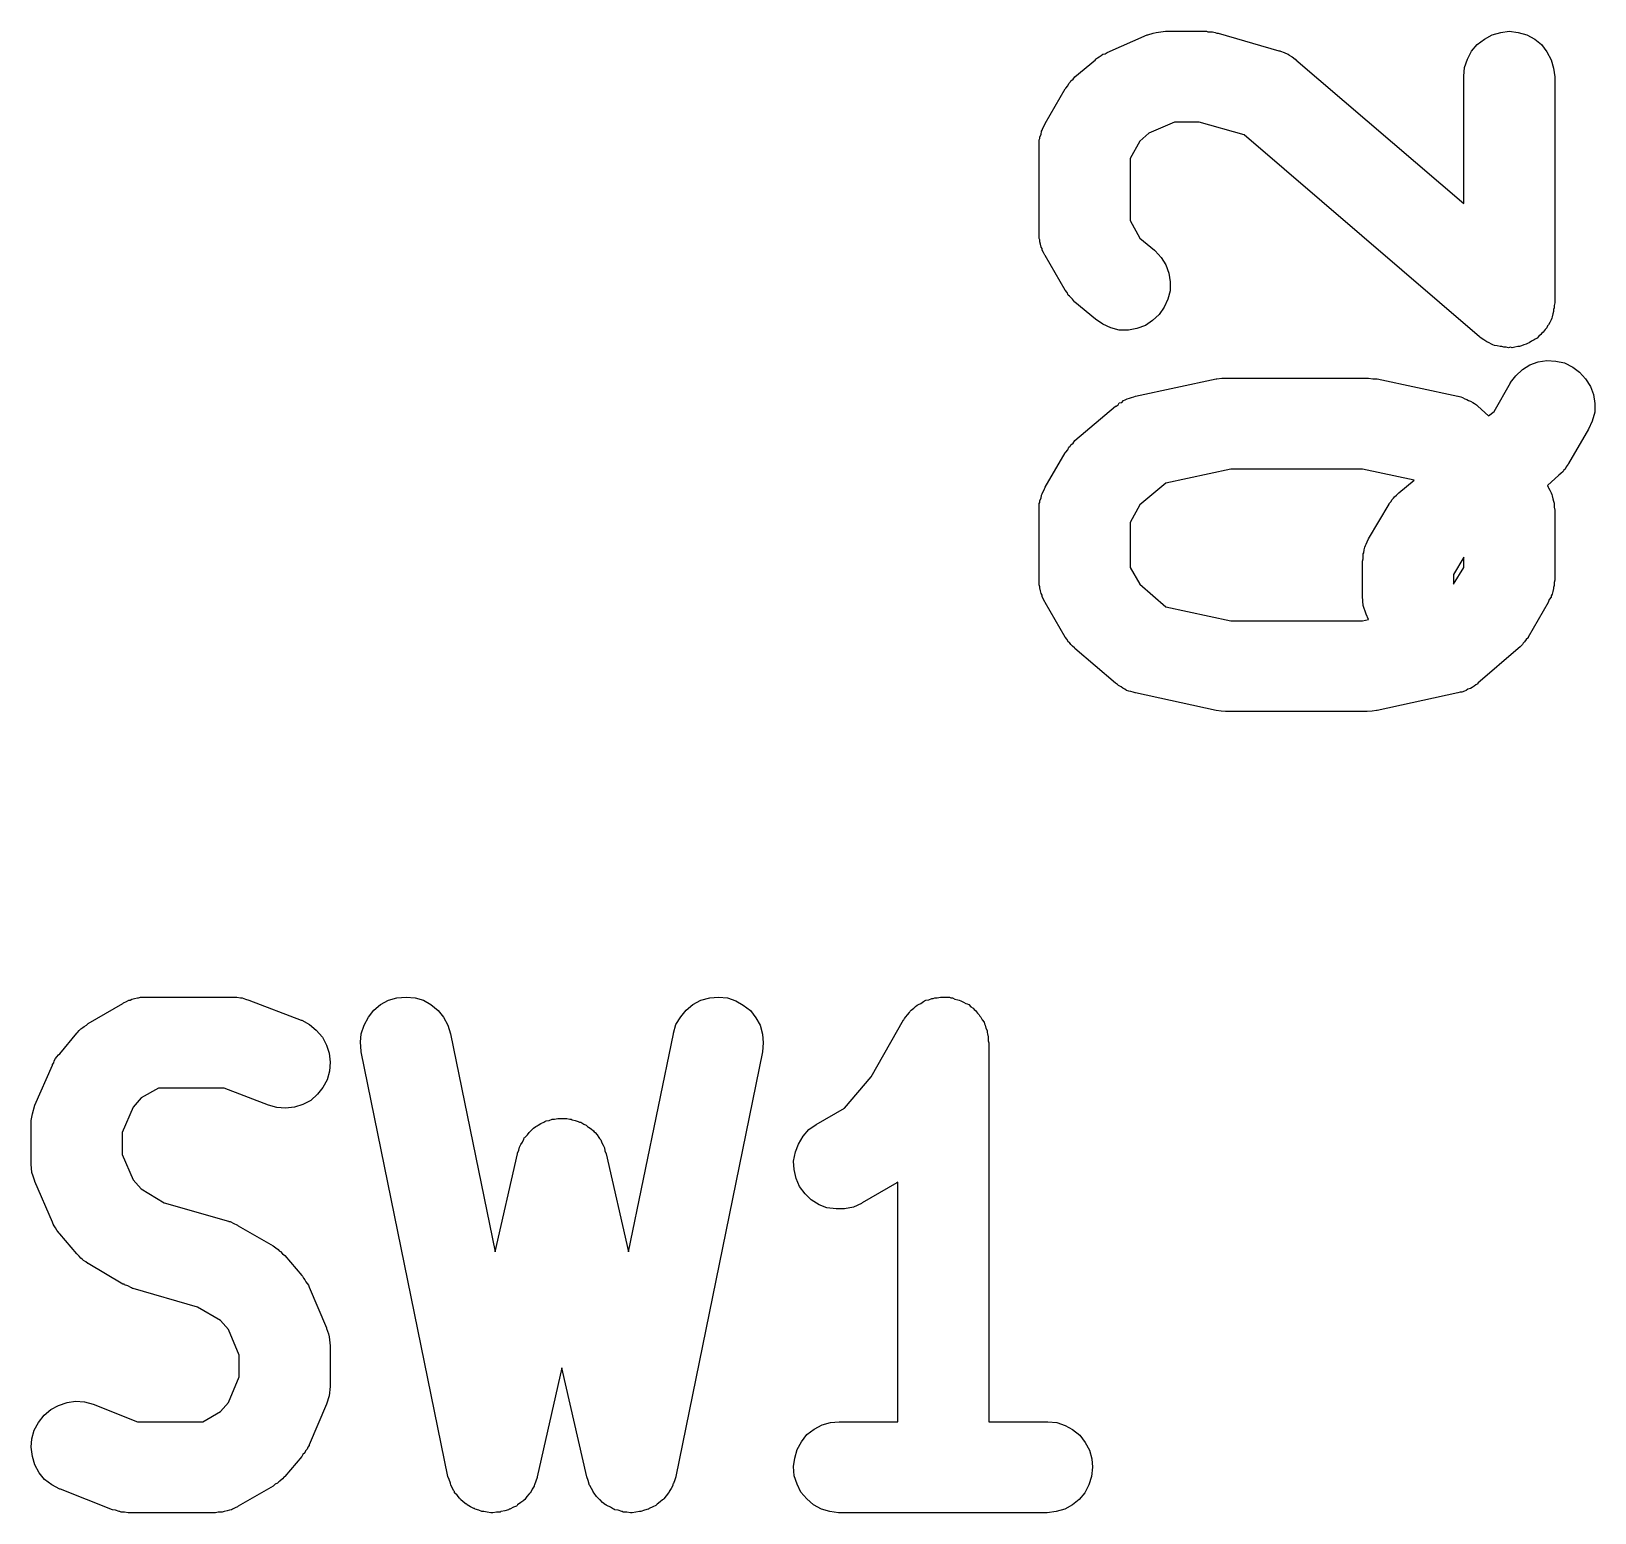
# Model space of a CAD drawing. Extents: x 137.1 to 164.6, y -146.9 to -60.6.
# Drawn here: x 150.3 to 152.878, y -116.182 to -113.739 of the extents above; entities that cross this region are included whole.
import ezdxf

# ---------------------------------------------------------------- set-up
doc = ezdxf.new("R2010")
doc.units = 0
doc.layers.add('BLACK', color=7, linetype='CONTINUOUS')

msp = doc.modelspace()

# ---------------------------------------------------------------- linework, layer by layer
at = {"layer": 'BLACK', "linetype": 'CONTINUOUS'}
for p, q in [((152.15, -113.742), (152.155, -113.741)), ((152.155, -113.741), (152.17, -113.739)), ((152.17, -113.739), (152.237, -113.739)), ((152.237, -113.739), (152.238, -113.739)), ((152.238, -113.739), (152.24, -113.74)), ((152.24, -113.74), (152.243, -113.74)), ((152.243, -113.74), (152.248, -113.74)), ((152.248, -113.74), (152.252, -113.741)), ((152.252, -113.741), (152.255, -113.742)), ((152.709, -113.745), (152.723, -113.741)), ((152.723, -113.741), (152.737, -113.739)), ((152.737, -113.739), (152.752, -113.741)), ((152.752, -113.741), (152.766, -113.745)), ((152.074, -113.774), (152.14, -113.745)), ((152.14, -113.745), (152.141, -113.745)), ((152.141, -113.745), (152.15, -113.742)), ((152.255, -113.742), (152.257, -113.742)), ((152.257, -113.742), (152.357, -113.771)), ((152.675, -113.772), (152.684, -113.761)), ((152.684, -113.761), (152.696, -113.752)), ((152.696, -113.752), (152.709, -113.745)), ((152.766, -113.745), (152.779, -113.752)), ((152.779, -113.752), (152.79, -113.761)), ((152.79, -113.761), (152.799, -113.773)), ((152.021, -113.814), (152.055, -113.786)), ((152.055, -113.785), (152.058, -113.783)), ((152.055, -113.786), (152.055, -113.785)), ((152.058, -113.783), (152.061, -113.781)), ((152.061, -113.781), (152.064, -113.779)), ((152.064, -113.779), (152.067, -113.777)), ((152.067, -113.777), (152.071, -113.776)), ((152.071, -113.776), (152.074, -113.774)), ((152.357, -113.771), (152.358, -113.771)), ((152.358, -113.771), (152.359, -113.771)), ((152.359, -113.771), (152.36, -113.772)), ((152.36, -113.772), (152.366, -113.774)), ((152.366, -113.774), (152.372, -113.777)), ((152.372, -113.777), (152.373, -113.777)), ((152.373, -113.777), (152.373, -113.778)), ((152.373, -113.778), (152.379, -113.781)), ((152.379, -113.781), (152.384, -113.785)), ((152.384, -113.785), (152.385, -113.785)), ((152.385, -113.785), (152.385, -113.786)), ((152.385, -113.786), (152.662, -114.023)), ((152.663, -113.799), (152.668, -113.785)), ((152.668, -113.785), (152.675, -113.772)), ((152.799, -113.773), (152.806, -113.786)), ((152.806, -113.786), (152.81, -113.8)), ((152.014, -113.821), (152.018, -113.818)), ((152.018, -113.818), (152.021, -113.814)), ((152.662, -113.813), (152.663, -113.799)), ((152.662, -113.814), (152.662, -113.813)), ((152.662, -114.023), (152.662, -113.814)), ((152.81, -113.8), (152.812, -113.814)), ((152.812, -113.814), (152.812, -114.186)), ((151.972, -113.891), (152.005, -113.834)), ((152.005, -113.834), (152.006, -113.833)), ((152.006, -113.833), (152.009, -113.829)), ((152.009, -113.829), (152.011, -113.825)), ((152.011, -113.825), (152.013, -113.823)), ((152.013, -113.823), (152.014, -113.821)), ((151.968, -113.899), (151.97, -113.895)), ((151.97, -113.895), (151.972, -113.891)), ((152.185, -113.889), (152.143, -113.907)), ((152.226, -113.889), (152.185, -113.889)), ((152.3, -113.91), (152.226, -113.889)), ((151.962, -113.918), (151.963, -113.916)), ((151.962, -113.923), (151.962, -113.918)), ((151.963, -113.913), (151.965, -113.909)), ((151.963, -113.916), (151.963, -113.913)), ((151.965, -113.909), (151.966, -113.904)), ((151.966, -113.904), (151.967, -113.902)), ((151.967, -113.902), (151.968, -113.899)), ((152.128, -113.92), (152.112, -113.949)), ((152.143, -113.907), (152.128, -113.92)), ((152.688, -114.243), (152.3, -113.91)), ((151.962, -113.928), (151.962, -113.923)), ((151.962, -113.929), (151.962, -113.928)), ((151.962, -114.071), (151.962, -113.929)), ((152.112, -113.949), (152.112, -114.051)), ((151.962, -114.076), (151.962, -114.071)), ((151.962, -114.081), (151.962, -114.076)), ((152.112, -114.051), (152.128, -114.08)), ((151.963, -114.083), (151.962, -114.081)), ((151.963, -114.086), (151.963, -114.083)), ((151.964, -114.09), (151.963, -114.086)), ((151.965, -114.095), (151.964, -114.09)), ((151.967, -114.097), (151.965, -114.095)), ((151.967, -114.1), (151.967, -114.097)), ((151.969, -114.104), (151.967, -114.1)), ((152.128, -114.08), (152.152, -114.1)), ((152.152, -114.1), (152.153, -114.101)), ((152.153, -114.101), (152.163, -114.112)), ((151.971, -114.108), (151.969, -114.104)), ((151.972, -114.109), (151.971, -114.108)), ((152.005, -114.166), (151.972, -114.109)), ((152.163, -114.112), (152.171, -114.124)), ((152.171, -114.124), (152.176, -114.138)), ((152.176, -114.138), (152.178, -114.152)), ((152.178, -114.152), (152.178, -114.167)), ((152.008, -114.17), (152.005, -114.166)), ((152.01, -114.174), (152.008, -114.17)), ((152.012, -114.176), (152.01, -114.174)), ((152.014, -114.178), (152.012, -114.176)), ((152.017, -114.181), (152.014, -114.178)), ((152.178, -114.167), (152.174, -114.181)), ((152.02, -114.185), (152.017, -114.181)), ((152.021, -114.186), (152.02, -114.185)), ((152.055, -114.214), (152.021, -114.186)), ((152.168, -114.194), (152.16, -114.206)), ((152.174, -114.181), (152.168, -114.194)), ((152.809, -114.205), (152.808, -114.21)), ((152.81, -114.201), (152.809, -114.205)), ((152.811, -114.195), (152.81, -114.198)), ((152.81, -114.198), (152.81, -114.201)), ((152.812, -114.187), (152.811, -114.191)), ((152.811, -114.191), (152.811, -114.195)), ((152.812, -114.186), (152.812, -114.187)), ((152.067, -114.222), (152.055, -114.214)), ((152.08, -114.228), (152.067, -114.222)), ((152.094, -114.232), (152.08, -114.228)), ((152.123, -114.229), (152.109, -114.232)), ((152.137, -114.224), (152.123, -114.229)), ((152.149, -114.216), (152.137, -114.224)), ((152.16, -114.206), (152.149, -114.216)), ((152.796, -114.231), (152.793, -114.235)), ((152.799, -114.228), (152.796, -114.231)), ((152.8, -114.225), (152.799, -114.228)), ((152.802, -114.223), (152.8, -114.225)), ((152.804, -114.219), (152.802, -114.223)), ((152.806, -114.215), (152.804, -114.219)), ((152.807, -114.212), (152.806, -114.215)), ((152.808, -114.21), (152.807, -114.212)), ((152.109, -114.232), (152.094, -114.232)), ((152.691, -114.245), (152.688, -114.243)), ((152.695, -114.248), (152.691, -114.245)), ((152.697, -114.249), (152.695, -114.248)), ((152.7, -114.251), (152.697, -114.249)), ((152.704, -114.253), (152.7, -114.251)), ((152.708, -114.255), (152.704, -114.253)), ((152.71, -114.256), (152.708, -114.255)), ((152.713, -114.257), (152.71, -114.256)), ((152.761, -114.256), (152.757, -114.258)), ((152.765, -114.255), (152.761, -114.256)), ((152.767, -114.254), (152.765, -114.255)), ((152.77, -114.253), (152.767, -114.254)), ((152.774, -114.25), (152.77, -114.253)), ((152.778, -114.248), (152.774, -114.25)), ((152.78, -114.247), (152.778, -114.248)), ((152.783, -114.245), (152.78, -114.247)), ((152.786, -114.242), (152.783, -114.245)), ((152.789, -114.239), (152.786, -114.242)), ((152.791, -114.237), (152.789, -114.239)), ((152.793, -114.235), (152.791, -114.237)), ((152.717, -114.258), (152.713, -114.257)), ((152.722, -114.259), (152.717, -114.258)), ((152.725, -114.259), (152.722, -114.259)), ((152.728, -114.26), (152.725, -114.259)), ((152.732, -114.26), (152.728, -114.26)), ((152.736, -114.261), (152.732, -114.26)), ((152.739, -114.26), (152.736, -114.261)), ((152.742, -114.261), (152.739, -114.26)), ((152.746, -114.26), (152.742, -114.261)), ((152.751, -114.259), (152.746, -114.26)), ((152.754, -114.259), (152.751, -114.259)), ((152.757, -114.258), (152.754, -114.259)), ((152.785, -114.284), (152.799, -114.282)), ((152.799, -114.282), (152.814, -114.283)), ((152.739, -114.318), (152.748, -114.307)), ((152.748, -114.307), (152.759, -114.297)), ((152.759, -114.297), (152.771, -114.289)), ((152.771, -114.289), (152.785, -114.284)), ((152.814, -114.283), (152.828, -114.286)), ((152.828, -114.286), (152.842, -114.293)), ((152.842, -114.293), (152.853, -114.301)), ((152.853, -114.301), (152.863, -114.312)), ((152.121, -114.341), (152.254, -114.312)), ((152.254, -114.312), (152.255, -114.312)), ((152.255, -114.312), (152.263, -114.311)), ((152.255, -114.312), (152.255, -114.312)), ((152.255, -114.312), (152.255, -114.312)), ((152.263, -114.311), (152.27, -114.311)), ((152.27, -114.311), (152.27, -114.311)), ((152.27, -114.311), (152.27, -114.311)), ((152.27, -114.311), (152.503, -114.311)), ((152.503, -114.311), (152.504, -114.311)), ((152.504, -114.311), (152.504, -114.311)), ((152.504, -114.311), (152.505, -114.311)), ((152.505, -114.311), (152.512, -114.312)), ((152.512, -114.312), (152.519, -114.312)), ((152.519, -114.312), (152.519, -114.312)), ((152.519, -114.312), (152.519, -114.312)), ((152.519, -114.312), (152.652, -114.341)), ((152.712, -114.366), (152.739, -114.319)), ((152.739, -114.319), (152.739, -114.318)), ((152.863, -114.312), (152.871, -114.325)), ((152.871, -114.325), (152.876, -114.338)), ((152.021, -114.414), (152.088, -114.357)), ((152.088, -114.357), (152.089, -114.357)), ((152.089, -114.357), (152.092, -114.355)), ((152.092, -114.355), (152.094, -114.352)), ((152.094, -114.352), (152.098, -114.351)), ((152.098, -114.351), (152.101, -114.348)), ((152.101, -114.348), (152.104, -114.347)), ((152.104, -114.347), (152.107, -114.345)), ((152.107, -114.345), (152.111, -114.344)), ((152.111, -114.344), (152.114, -114.343)), ((152.114, -114.343), (152.118, -114.342)), ((152.118, -114.342), (152.121, -114.341)), ((152.652, -114.341), (152.653, -114.341)), ((152.653, -114.341), (152.657, -114.342)), ((152.657, -114.342), (152.66, -114.343)), ((152.66, -114.343), (152.664, -114.345)), ((152.664, -114.345), (152.667, -114.346)), ((152.667, -114.346), (152.67, -114.348)), ((152.67, -114.348), (152.673, -114.349)), ((152.673, -114.349), (152.677, -114.351)), ((152.677, -114.351), (152.68, -114.353)), ((152.68, -114.353), (152.683, -114.355)), ((152.683, -114.355), (152.685, -114.357)), ((152.685, -114.357), (152.703, -114.373)), ((152.876, -114.338), (152.878, -114.353)), ((152.878, -114.353), (152.878, -114.367)), ((152.703, -114.373), (152.712, -114.366)), ((152.874, -114.382), (152.868, -114.395)), ((152.878, -114.367), (152.874, -114.382)), ((152.868, -114.395), (152.835, -114.452)), ((151.972, -114.491), (152.005, -114.434)), ((152.005, -114.434), (152.006, -114.433)), ((152.006, -114.433), (152.009, -114.429)), ((152.009, -114.429), (152.011, -114.425)), ((152.011, -114.425), (152.013, -114.423)), ((152.013, -114.423), (152.014, -114.421)), ((152.014, -114.421), (152.018, -114.418)), ((152.018, -114.418), (152.021, -114.414)), ((152.278, -114.461), (152.171, -114.484)), ((152.495, -114.461), (152.278, -114.461)), ((152.58, -114.479), (152.495, -114.461)), ((152.827, -114.463), (152.826, -114.465)), ((152.829, -114.461), (152.827, -114.463)), ((152.831, -114.457), (152.829, -114.461)), ((152.834, -114.453), (152.831, -114.457)), ((152.835, -114.452), (152.834, -114.453)), ((152.171, -114.484), (152.128, -114.52)), ((152.555, -114.5), (152.58, -114.479)), ((152.819, -114.471), (152.8, -114.488)), ((152.8, -114.488), (152.801, -114.491)), ((152.822, -114.468), (152.819, -114.471)), ((152.826, -114.465), (152.822, -114.468)), ((151.963, -114.513), (151.965, -114.509)), ((151.963, -114.516), (151.963, -114.513)), ((151.965, -114.509), (151.966, -114.504)), ((151.966, -114.504), (151.967, -114.502)), ((151.967, -114.502), (151.968, -114.499)), ((151.968, -114.499), (151.97, -114.495)), ((151.97, -114.495), (151.972, -114.491)), ((152.542, -114.515), (152.544, -114.511)), ((152.544, -114.511), (152.546, -114.509)), ((152.546, -114.509), (152.548, -114.507)), ((152.548, -114.507), (152.551, -114.504)), ((152.551, -114.504), (152.555, -114.5)), ((152.801, -114.491), (152.802, -114.492)), ((152.802, -114.492), (152.804, -114.496)), ((152.804, -114.496), (152.806, -114.5)), ((152.806, -114.5), (152.807, -114.503)), ((152.807, -114.503), (152.808, -114.505)), ((152.808, -114.505), (152.809, -114.51)), ((152.809, -114.51), (152.81, -114.514)), ((152.81, -114.514), (152.811, -114.517)), ((151.962, -114.518), (151.963, -114.516)), ((151.962, -114.523), (151.962, -114.518)), ((151.962, -114.528), (151.962, -114.523)), ((151.962, -114.529), (151.962, -114.528)), ((151.962, -114.643), (151.962, -114.529)), ((152.128, -114.52), (152.112, -114.549)), ((152.505, -114.576), (152.539, -114.519)), ((152.539, -114.518), (152.542, -114.515)), ((152.539, -114.519), (152.539, -114.518)), ((152.811, -114.517), (152.811, -114.519)), ((152.811, -114.519), (152.811, -114.524)), ((152.811, -114.524), (152.812, -114.529)), ((152.812, -114.529), (152.812, -114.643)), ((152.112, -114.549), (152.112, -114.623)), ((152.498, -114.594), (152.499, -114.59)), ((152.499, -114.59), (152.5, -114.587)), ((152.5, -114.587), (152.501, -114.585)), ((152.501, -114.585), (152.503, -114.581)), ((152.503, -114.581), (152.505, -114.576)), ((152.495, -114.613), (152.496, -114.609)), ((152.495, -114.614), (152.495, -114.613)), ((152.495, -114.671), (152.495, -114.614)), ((152.496, -114.601), (152.497, -114.599)), ((152.496, -114.604), (152.496, -114.601)), ((152.496, -114.609), (152.496, -114.604)), ((152.497, -114.599), (152.498, -114.594)), ((152.662, -114.606), (152.645, -114.635)), ((152.662, -114.623), (152.662, -114.606)), ((151.962, -114.647), (151.962, -114.643)), ((152.112, -114.623), (152.128, -114.651)), ((152.645, -114.651), (152.662, -114.623)), ((152.645, -114.635), (152.645, -114.651)), ((152.812, -114.643), (152.812, -114.644)), ((151.962, -114.652), (151.962, -114.647)), ((151.963, -114.655), (151.962, -114.652)), ((151.963, -114.657), (151.963, -114.655)), ((151.964, -114.662), (151.963, -114.657)), ((151.965, -114.666), (151.964, -114.662)), ((151.967, -114.669), (151.965, -114.666)), ((151.967, -114.671), (151.967, -114.669)), ((152.128, -114.651), (152.171, -114.688)), ((152.808, -114.667), (152.806, -114.67)), ((152.809, -114.663), (152.808, -114.667)), ((152.81, -114.658), (152.809, -114.663)), ((152.811, -114.653), (152.81, -114.656)), ((152.81, -114.656), (152.81, -114.658)), ((152.812, -114.644), (152.811, -114.648)), ((152.811, -114.648), (152.811, -114.653)), ((151.969, -114.676), (151.967, -114.671)), ((151.971, -114.68), (151.969, -114.676)), ((151.972, -114.681), (151.971, -114.68)), ((152.005, -114.738), (151.972, -114.681)), ((152.171, -114.688), (152.278, -114.711)), ((152.496, -114.686), (152.495, -114.671)), ((152.501, -114.7), (152.496, -114.686)), ((152.801, -114.681), (152.768, -114.738)), ((152.803, -114.676), (152.801, -114.681)), ((152.806, -114.672), (152.803, -114.676)), ((152.806, -114.67), (152.806, -114.672)), ((152.278, -114.711), (152.495, -114.711)), ((152.495, -114.711), (152.505, -114.709)), ((152.505, -114.709), (152.501, -114.7)), ((152.008, -114.742), (152.005, -114.738)), ((152.01, -114.746), (152.008, -114.742)), ((152.012, -114.747), (152.01, -114.746)), ((152.762, -114.746), (152.76, -114.748)), ((152.765, -114.742), (152.762, -114.746)), ((152.768, -114.739), (152.765, -114.742)), ((152.768, -114.738), (152.768, -114.739)), ((152.014, -114.75), (152.012, -114.747)), ((152.017, -114.753), (152.014, -114.75)), ((152.02, -114.756), (152.017, -114.753)), ((152.021, -114.757), (152.02, -114.756)), ((152.088, -114.814), (152.021, -114.757)), ((152.752, -114.757), (152.685, -114.814)), ((152.755, -114.754), (152.752, -114.757)), ((152.759, -114.75), (152.755, -114.754)), ((152.76, -114.748), (152.759, -114.75)), ((152.091, -114.816), (152.088, -114.814)), ((152.093, -114.818), (152.091, -114.816)), ((152.097, -114.82), (152.093, -114.818)), ((152.1, -114.822), (152.097, -114.82)), ((152.103, -114.824), (152.1, -114.822)), ((152.106, -114.826), (152.103, -114.824)), ((152.669, -114.824), (152.666, -114.826)), ((152.673, -114.823), (152.669, -114.824)), ((152.676, -114.821), (152.673, -114.823)), ((152.679, -114.819), (152.676, -114.821)), ((152.682, -114.817), (152.679, -114.819)), ((152.685, -114.815), (152.682, -114.817)), ((152.685, -114.814), (152.685, -114.815)), ((152.11, -114.827), (152.106, -114.826)), ((152.113, -114.828), (152.11, -114.827)), ((152.117, -114.829), (152.113, -114.828)), ((152.12, -114.83), (152.117, -114.829)), ((152.121, -114.83), (152.12, -114.83)), ((152.254, -114.859), (152.121, -114.83)), ((152.652, -114.83), (152.519, -114.859)), ((152.656, -114.829), (152.652, -114.83)), ((152.659, -114.829), (152.656, -114.829)), ((152.663, -114.827), (152.659, -114.829)), ((152.666, -114.826), (152.663, -114.827)), ((152.262, -114.86), (152.254, -114.859)), ((152.254, -114.859), (152.254, -114.859)), ((152.254, -114.859), (152.254, -114.859)), ((152.269, -114.861), (152.262, -114.86)), ((152.27, -114.861), (152.269, -114.861)), ((152.269, -114.861), (152.269, -114.861)), ((152.269, -114.861), (152.269, -114.861)), ((152.503, -114.861), (152.27, -114.861)), ((152.511, -114.86), (152.503, -114.861)), ((152.503, -114.861), (152.503, -114.861)), ((152.503, -114.861), (152.503, -114.861)), ((152.518, -114.859), (152.511, -114.86)), ((152.519, -114.859), (152.518, -114.859)), ((152.518, -114.859), (152.518, -114.859)), ((152.518, -114.859), (152.518, -114.859)), ((150.452, -115.341), (150.457, -115.339)), ((150.457, -115.339), (150.461, -115.337)), ((150.461, -115.337), (150.463, -115.337)), ((150.463, -115.337), (150.466, -115.335)), ((150.466, -115.335), (150.47, -115.334)), ((150.47, -115.334), (150.475, -115.333)), ((150.475, -115.333), (150.477, -115.333)), ((150.477, -115.333), (150.48, -115.332)), ((150.48, -115.332), (150.485, -115.332)), ((150.485, -115.332), (150.489, -115.332)), ((150.489, -115.332), (150.632, -115.332)), ((150.632, -115.332), (150.633, -115.332)), ((150.633, -115.332), (150.639, -115.332)), ((150.639, -115.332), (150.645, -115.333)), ((150.645, -115.333), (150.646, -115.333)), ((150.646, -115.333), (150.648, -115.333)), ((150.648, -115.333), (150.653, -115.335)), ((150.653, -115.335), (150.659, -115.337)), ((150.659, -115.337), (150.745, -115.37)), ((150.876, -115.344), (150.889, -115.337)), ((150.889, -115.337), (150.903, -115.333)), ((150.903, -115.333), (150.918, -115.332)), ((150.918, -115.332), (150.933, -115.333)), ((150.933, -115.333), (150.947, -115.337)), ((150.947, -115.337), (150.959, -115.344)), ((151.391, -115.344), (151.404, -115.337)), ((151.404, -115.337), (151.419, -115.333)), ((151.419, -115.333), (151.433, -115.332)), ((151.433, -115.332), (151.448, -115.333)), ((151.448, -115.333), (151.462, -115.338)), ((151.462, -115.338), (151.474, -115.345)), ((151.767, -115.342), (151.771, -115.339)), ((151.771, -115.339), (151.773, -115.338)), ((151.773, -115.338), (151.775, -115.337)), ((151.775, -115.337), (151.78, -115.336)), ((151.78, -115.336), (151.785, -115.334)), ((151.785, -115.334), (151.787, -115.334)), ((151.787, -115.334), (151.79, -115.333)), ((151.79, -115.333), (151.794, -115.333)), ((151.794, -115.333), (151.799, -115.332)), ((151.799, -115.332), (151.802, -115.332)), ((151.802, -115.332), (151.804, -115.332)), ((151.804, -115.332), (151.809, -115.332)), ((151.809, -115.332), (151.814, -115.332)), ((151.814, -115.332), (151.816, -115.333)), ((151.816, -115.333), (151.819, -115.333)), ((151.819, -115.333), (151.823, -115.335)), ((151.823, -115.335), (151.828, -115.336)), ((151.828, -115.336), (151.83, -115.337)), ((151.83, -115.337), (151.833, -115.338)), ((151.833, -115.338), (151.837, -115.34)), ((150.394, -115.375), (150.451, -115.342)), ((150.451, -115.342), (150.452, -115.341)), ((150.849, -115.378), (150.856, -115.365)), ((150.856, -115.365), (150.865, -115.353)), ((150.865, -115.353), (150.876, -115.344)), ((150.959, -115.344), (150.971, -115.354)), ((150.971, -115.354), (150.98, -115.365)), ((150.98, -115.365), (150.987, -115.378)), ((151.363, -115.377), (151.371, -115.364)), ((151.371, -115.364), (151.38, -115.353)), ((151.38, -115.353), (151.391, -115.344)), ((151.474, -115.345), (151.486, -115.354)), ((151.486, -115.354), (151.495, -115.366)), ((151.74, -115.367), (151.742, -115.364)), ((151.742, -115.364), (151.745, -115.361)), ((151.745, -115.361), (151.748, -115.357)), ((151.748, -115.357), (151.749, -115.355)), ((151.749, -115.355), (151.751, -115.353)), ((151.751, -115.353), (151.755, -115.35)), ((151.755, -115.35), (151.758, -115.347)), ((151.758, -115.347), (151.761, -115.345)), ((151.761, -115.345), (151.763, -115.344)), ((151.763, -115.344), (151.767, -115.342)), ((151.837, -115.34), (151.841, -115.342)), ((151.841, -115.342), (151.843, -115.343)), ((151.843, -115.343), (151.846, -115.344)), ((151.846, -115.344), (151.849, -115.348)), ((151.849, -115.348), (151.853, -115.35)), ((151.853, -115.35), (151.855, -115.352)), ((151.855, -115.352), (151.857, -115.354)), ((151.857, -115.354), (151.86, -115.358)), ((151.86, -115.358), (151.863, -115.361)), ((151.863, -115.361), (151.864, -115.363)), ((151.864, -115.363), (151.866, -115.365)), ((151.866, -115.365), (151.868, -115.369)), ((150.347, -115.425), (150.375, -115.391)), ((150.375, -115.391), (150.376, -115.39)), ((150.376, -115.39), (150.379, -115.387)), ((150.379, -115.387), (150.382, -115.384)), ((150.382, -115.384), (150.385, -115.382)), ((150.385, -115.382), (150.387, -115.38)), ((150.387, -115.38), (150.391, -115.378)), ((150.391, -115.378), (150.394, -115.375)), ((150.745, -115.37), (150.746, -115.37)), ((150.746, -115.37), (150.759, -115.377)), ((150.759, -115.377), (150.77, -115.386)), ((150.77, -115.386), (150.78, -115.398)), ((150.844, -115.392), (150.849, -115.378)), ((150.987, -115.378), (150.991, -115.392)), ((151.359, -115.391), (151.363, -115.377)), ((151.359, -115.392), (151.359, -115.391)), ((151.495, -115.366), (151.502, -115.378)), ((151.502, -115.378), (151.506, -115.393)), ((151.685, -115.463), (151.738, -115.369)), ((151.738, -115.369), (151.739, -115.369)), ((151.739, -115.369), (151.74, -115.367)), ((151.868, -115.369), (151.871, -115.373)), ((151.871, -115.373), (151.872, -115.376)), ((151.872, -115.376), (151.873, -115.378)), ((151.873, -115.378), (151.874, -115.383)), ((151.874, -115.383), (151.876, -115.387)), ((151.876, -115.387), (151.876, -115.39)), ((151.876, -115.39), (151.877, -115.392)), ((150.78, -115.398), (150.787, -115.411)), ((150.787, -115.411), (150.791, -115.424)), ((150.843, -115.406), (150.844, -115.392)), ((150.844, -115.421), (150.843, -115.406)), ((150.991, -115.392), (151.065, -115.752)), ((151.285, -115.752), (151.359, -115.392)), ((151.506, -115.393), (151.507, -115.407)), ((151.507, -115.407), (151.506, -115.422)), ((151.877, -115.392), (151.878, -115.397)), ((151.878, -115.397), (151.878, -115.402)), ((151.878, -115.402), (151.878, -115.404)), ((151.878, -115.404), (151.879, -115.407)), ((151.879, -115.407), (151.879, -116.032)), ((150.335, -115.443), (150.337, -115.44)), ((150.337, -115.44), (150.338, -115.437)), ((150.338, -115.437), (150.34, -115.433)), ((150.34, -115.433), (150.342, -115.43)), ((150.342, -115.43), (150.345, -115.427)), ((150.345, -115.427), (150.347, -115.425)), ((150.791, -115.424), (150.793, -115.439)), ((150.793, -115.439), (150.792, -115.454)), ((150.844, -115.422), (150.844, -115.421)), ((150.987, -116.122), (150.844, -115.422)), ((151.506, -115.422), (151.363, -116.122)), ((150.306, -115.51), (150.335, -115.444)), ((150.335, -115.444), (150.335, -115.443)), ((150.788, -115.468), (150.781, -115.481)), ((150.792, -115.454), (150.788, -115.468)), ((151.641, -115.515), (151.685, -115.463)), ((150.51, -115.482), (150.481, -115.498)), ((150.618, -115.482), (150.51, -115.482)), ((150.691, -115.51), (150.618, -115.482)), ((150.772, -115.492), (150.761, -115.502)), ((150.781, -115.481), (150.772, -115.492)), ((150.302, -115.524), (150.306, -115.51)), ((150.468, -115.513), (150.45, -115.555)), ((150.481, -115.498), (150.468, -115.513)), ((150.705, -115.514), (150.691, -115.51)), ((150.719, -115.515), (150.705, -115.514)), ((150.734, -115.513), (150.719, -115.515)), ((150.748, -115.509), (150.734, -115.513)), ((150.761, -115.502), (150.748, -115.509)), ((151.594, -115.542), (151.641, -115.515)), ((150.3, -115.535), (150.302, -115.524)), ((150.3, -115.539), (150.3, -115.535)), ((150.3, -115.54), (150.3, -115.539)), ((150.3, -115.607), (150.3, -115.54)), ((151.128, -115.548), (151.132, -115.545)), ((151.132, -115.545), (151.134, -115.544)), ((151.134, -115.544), (151.136, -115.543)), ((151.136, -115.543), (151.14, -115.54)), ((151.14, -115.54), (151.145, -115.538)), ((151.145, -115.538), (151.147, -115.537)), ((151.147, -115.537), (151.149, -115.536)), ((151.149, -115.536), (151.154, -115.535)), ((151.154, -115.535), (151.159, -115.533)), ((151.159, -115.533), (151.161, -115.533)), ((151.161, -115.533), (151.163, -115.533)), ((151.163, -115.533), (151.168, -115.532)), ((151.168, -115.532), (151.173, -115.532)), ((151.173, -115.532), (151.176, -115.532)), ((151.176, -115.532), (151.178, -115.532)), ((151.178, -115.532), (151.183, -115.532)), ((151.183, -115.532), (151.188, -115.533)), ((151.188, -115.533), (151.19, -115.533)), ((151.19, -115.533), (151.192, -115.534)), ((151.192, -115.534), (151.197, -115.535)), ((151.197, -115.535), (151.202, -115.537)), ((151.202, -115.537), (151.204, -115.538)), ((151.204, -115.538), (151.206, -115.538)), ((151.206, -115.538), (151.211, -115.541)), ((151.211, -115.541), (151.215, -115.543)), ((151.215, -115.543), (151.217, -115.545)), ((151.217, -115.545), (151.219, -115.546)), ((151.582, -115.55), (151.594, -115.542)), ((150.45, -115.555), (150.45, -115.591)), ((151.107, -115.575), (151.11, -115.571)), ((151.11, -115.571), (151.112, -115.566)), ((151.112, -115.566), (151.113, -115.564)), ((151.113, -115.564), (151.114, -115.563)), ((151.114, -115.563), (151.118, -115.559)), ((151.118, -115.559), (151.121, -115.555)), ((151.121, -115.555), (151.123, -115.553)), ((151.123, -115.553), (151.124, -115.552)), ((151.124, -115.552), (151.128, -115.548)), ((151.219, -115.546), (151.223, -115.549)), ((151.223, -115.549), (151.227, -115.552)), ((151.227, -115.552), (151.228, -115.554)), ((151.228, -115.554), (151.23, -115.555)), ((151.23, -115.555), (151.233, -115.559)), ((151.233, -115.559), (151.236, -115.563)), ((151.236, -115.563), (151.237, -115.565)), ((151.237, -115.565), (151.239, -115.567)), ((151.239, -115.567), (151.241, -115.572)), ((151.565, -115.574), (151.573, -115.561)), ((151.573, -115.561), (151.582, -115.55)), ((150.45, -115.591), (150.468, -115.633)), ((151.065, -115.752), (151.102, -115.59)), ((151.102, -115.589), (151.104, -115.584)), ((151.102, -115.59), (151.102, -115.589)), ((151.104, -115.584), (151.105, -115.579)), ((151.105, -115.579), (151.106, -115.577)), ((151.106, -115.577), (151.107, -115.575)), ((151.241, -115.572), (151.243, -115.576)), ((151.243, -115.576), (151.244, -115.578)), ((151.244, -115.578), (151.245, -115.58)), ((151.245, -115.58), (151.246, -115.585)), ((151.246, -115.585), (151.248, -115.59)), ((151.248, -115.59), (151.285, -115.752)), ((151.557, -115.602), (151.56, -115.587)), ((151.56, -115.587), (151.565, -115.574)), ((150.301, -115.621), (150.3, -115.607)), ((150.303, -115.627), (150.301, -115.621)), ((151.558, -115.616), (151.557, -115.602)), ((151.561, -115.631), (151.558, -115.616)), ((150.306, -115.635), (150.303, -115.627)), ((150.306, -115.636), (150.306, -115.635)), ((150.335, -115.703), (150.306, -115.636)), ((150.468, -115.633), (150.481, -115.648)), ((150.481, -115.648), (150.519, -115.671)), ((151.567, -115.644), (151.561, -115.631)), ((151.576, -115.656), (151.567, -115.644)), ((151.727, -115.638), (151.67, -115.671)), ((151.729, -115.637), (151.727, -115.638)), ((151.729, -116.032), (151.729, -115.637)), ((150.519, -115.671), (150.625, -115.701)), ((151.586, -115.666), (151.576, -115.656)), ((151.599, -115.674), (151.586, -115.666)), ((151.612, -115.679), (151.599, -115.674)), ((151.669, -115.672), (151.656, -115.678)), ((151.67, -115.671), (151.669, -115.672)), ((151.627, -115.681), (151.612, -115.679)), ((151.641, -115.681), (151.627, -115.681)), ((151.656, -115.678), (151.641, -115.681)), ((150.336, -115.706), (150.335, -115.703)), ((150.338, -115.709), (150.336, -115.706)), ((150.34, -115.712), (150.338, -115.709)), ((150.342, -115.716), (150.34, -115.712)), ((150.344, -115.718), (150.342, -115.716)), ((150.346, -115.721), (150.344, -115.718)), ((150.347, -115.722), (150.346, -115.721)), ((150.375, -115.755), (150.347, -115.722)), ((150.625, -115.701), (150.626, -115.702)), ((150.626, -115.702), (150.627, -115.702)), ((150.627, -115.702), (150.628, -115.702)), ((150.628, -115.702), (150.634, -115.705)), ((150.634, -115.705), (150.639, -115.707)), ((150.639, -115.707), (150.64, -115.708)), ((150.64, -115.708), (150.641, -115.709)), ((150.641, -115.709), (150.699, -115.742)), ((150.699, -115.742), (150.699, -115.742)), ((150.699, -115.742), (150.703, -115.745)), ((150.703, -115.745), (150.707, -115.748)), ((150.707, -115.748), (150.709, -115.75)), ((150.709, -115.75), (150.711, -115.751)), ((150.711, -115.751), (150.714, -115.755)), ((150.379, -115.759), (150.375, -115.755)), ((150.382, -115.762), (150.379, -115.759)), ((150.384, -115.764), (150.382, -115.762)), ((150.386, -115.766), (150.384, -115.764)), ((150.39, -115.768), (150.386, -115.766)), ((150.393, -115.771), (150.39, -115.768)), ((150.394, -115.771), (150.393, -115.771)), ((150.451, -115.805), (150.394, -115.771)), ((150.714, -115.755), (150.718, -115.758)), ((150.718, -115.758), (150.746, -115.791)), ((150.746, -115.791), (150.747, -115.792)), ((150.747, -115.792), (150.749, -115.795)), ((150.749, -115.795), (150.751, -115.798)), ((150.751, -115.798), (150.753, -115.801)), ((150.753, -115.801), (150.755, -115.804)), ((150.453, -115.805), (150.451, -115.805)), ((150.454, -115.806), (150.453, -115.805)), ((150.459, -115.808), (150.454, -115.806)), ((150.465, -115.811), (150.459, -115.808)), ((150.466, -115.811), (150.465, -115.811)), ((150.467, -115.812), (150.466, -115.811)), ((150.468, -115.812), (150.467, -115.812)), ((150.574, -115.843), (150.468, -115.812)), ((150.755, -115.804), (150.757, -115.807)), ((150.757, -115.807), (150.758, -115.81)), ((150.758, -115.81), (150.787, -115.877)), ((150.612, -115.865), (150.574, -115.843)), ((150.625, -115.88), (150.612, -115.865)), ((150.643, -115.922), (150.625, -115.88)), ((150.787, -115.877), (150.787, -115.878)), ((150.787, -115.878), (150.79, -115.887)), ((150.79, -115.887), (150.791, -115.892)), ((150.791, -115.892), (150.793, -115.907)), ((150.643, -115.958), (150.643, -115.922)), ((150.793, -115.907), (150.793, -115.973)), ((150.625, -116), (150.643, -115.958)), ((151.175, -115.943), (151.134, -116.123)), ((151.216, -116.123), (151.175, -115.943)), ((150.793, -115.974), (150.791, -115.989)), ((150.793, -115.973), (150.793, -115.974)), ((150.332, -116.012), (150.345, -116.005)), ((150.345, -116.005), (150.359, -116)), ((150.359, -116), (150.373, -115.998)), ((150.373, -115.998), (150.388, -115.999)), ((150.388, -115.999), (150.402, -116.003)), ((150.402, -116.003), (150.475, -116.032)), ((150.612, -116.015), (150.625, -116)), ((150.787, -116.003), (150.758, -116.07)), ((150.791, -115.989), (150.787, -116.003)), ((150.305, -116.046), (150.312, -116.033)), ((150.312, -116.033), (150.321, -116.021)), ((150.321, -116.021), (150.332, -116.012)), ((150.475, -116.032), (150.583, -116.032)), ((150.583, -116.032), (150.612, -116.015)), ((151.604, -116.037), (151.618, -116.033)), ((151.618, -116.033), (151.632, -116.032)), ((151.632, -116.032), (151.729, -116.032)), ((151.879, -116.032), (151.975, -116.032)), ((151.975, -116.032), (151.976, -116.032)), ((151.976, -116.032), (151.991, -116.033)), ((151.991, -116.033), (152.005, -116.038)), ((150.3, -116.074), (150.301, -116.06)), ((150.301, -116.06), (150.305, -116.046)), ((151.57, -116.065), (151.579, -116.053)), ((151.579, -116.053), (151.591, -116.044)), ((151.591, -116.044), (151.604, -116.037)), ((152.005, -116.038), (152.017, -116.045)), ((152.017, -116.045), (152.029, -116.054)), ((152.029, -116.054), (152.038, -116.066)), ((150.302, -116.089), (150.3, -116.074)), ((150.748, -116.086), (150.746, -116.089)), ((150.751, -116.083), (150.748, -116.086)), ((150.752, -116.08), (150.751, -116.083)), ((150.755, -116.077), (150.752, -116.08)), ((150.756, -116.074), (150.755, -116.077)), ((150.758, -116.071), (150.756, -116.074)), ((150.758, -116.07), (150.758, -116.071)), ((151.559, -116.092), (151.563, -116.078)), ((151.563, -116.078), (151.57, -116.065)), ((152.038, -116.066), (152.045, -116.079)), ((152.045, -116.079), (152.049, -116.093)), ((150.306, -116.103), (150.302, -116.089)), ((150.313, -116.116), (150.306, -116.103)), ((150.746, -116.089), (150.718, -116.122)), ((151.557, -116.106), (151.559, -116.092)), ((151.558, -116.121), (151.557, -116.106)), ((152.05, -116.107), (152.048, -116.122)), ((152.049, -116.093), (152.05, -116.107)), ((150.322, -116.127), (150.313, -116.116)), ((150.334, -116.136), (150.322, -116.127)), ((150.347, -116.143), (150.334, -116.136)), ((150.699, -116.138), (150.641, -116.171)), ((150.702, -116.135), (150.699, -116.138)), ((150.706, -116.133), (150.702, -116.135)), ((150.708, -116.131), (150.706, -116.133)), ((150.71, -116.13), (150.708, -116.131)), ((150.714, -116.126), (150.71, -116.13)), ((150.717, -116.123), (150.714, -116.126)), ((150.718, -116.122), (150.717, -116.123)), ((150.989, -116.127), (150.987, -116.122)), ((150.991, -116.133), (150.989, -116.127)), ((150.991, -116.134), (150.991, -116.133)), ((150.992, -116.136), (150.991, -116.134)), ((150.994, -116.141), (150.992, -116.136)), ((151.129, -116.138), (151.126, -116.143)), ((151.13, -116.136), (151.129, -116.137)), ((151.129, -116.137), (151.129, -116.138)), ((151.132, -116.13), (151.13, -116.136)), ((151.134, -116.124), (151.132, -116.13)), ((151.134, -116.123), (151.134, -116.124)), ((151.218, -116.129), (151.216, -116.123)), ((151.22, -116.135), (151.218, -116.129)), ((151.22, -116.136), (151.22, -116.135)), ((151.221, -116.137), (151.22, -116.136)), ((151.224, -116.142), (151.221, -116.137)), ((151.358, -116.137), (151.355, -116.142)), ((151.359, -116.134), (151.358, -116.135)), ((151.358, -116.135), (151.358, -116.137)), ((151.361, -116.128), (151.359, -116.134)), ((151.363, -116.123), (151.361, -116.128)), ((151.363, -116.122), (151.363, -116.123)), ((151.563, -116.135), (151.558, -116.121)), ((151.569, -116.148), (151.563, -116.135)), ((152.044, -116.136), (152.037, -116.149)), ((152.048, -116.122), (152.044, -116.136)), ((150.348, -116.143), (150.347, -116.143)), ((150.434, -116.177), (150.348, -116.143)), ((150.997, -116.146), (150.994, -116.141)), ((150.998, -116.147), (150.997, -116.146)), ((150.998, -116.149), (150.998, -116.147)), ((151.002, -116.153), (150.998, -116.149)), ((151.006, -116.158), (151.002, -116.153)), ((151.007, -116.159), (151.006, -116.158)), ((151.008, -116.16), (151.007, -116.159)), ((151.012, -116.164), (151.008, -116.16)), ((151.017, -116.168), (151.012, -116.164)), ((151.112, -116.162), (151.107, -116.165)), ((151.114, -116.16), (151.112, -116.161)), ((151.112, -116.161), (151.112, -116.162)), ((151.117, -116.155), (151.114, -116.16)), ((151.121, -116.151), (151.117, -116.155)), ((151.122, -116.15), (151.121, -116.151)), ((151.123, -116.149), (151.122, -116.15)), ((151.126, -116.143), (151.123, -116.149)), ((151.227, -116.148), (151.224, -116.142)), ((151.227, -116.149), (151.227, -116.148)), ((151.228, -116.15), (151.227, -116.149)), ((151.232, -116.155), (151.228, -116.15)), ((151.236, -116.159), (151.232, -116.155)), ((151.237, -116.16), (151.236, -116.159)), ((151.238, -116.161), (151.237, -116.16)), ((151.242, -116.165), (151.238, -116.161)), ((151.337, -116.164), (151.332, -116.168)), ((151.341, -116.161), (151.337, -116.164)), ((151.342, -116.16), (151.341, -116.161)), ((151.343, -116.159), (151.342, -116.16)), ((151.347, -116.154), (151.343, -116.159)), ((151.351, -116.149), (151.347, -116.154)), ((151.352, -116.148), (151.351, -116.149)), ((151.355, -116.142), (151.352, -116.147)), ((151.352, -116.147), (151.352, -116.148)), ((151.579, -116.159), (151.569, -116.148)), ((151.59, -116.169), (151.579, -116.159)), ((152.028, -116.16), (152.017, -116.169)), ((152.037, -116.149), (152.028, -116.16)), ((150.439, -116.178), (150.434, -116.177)), ((150.445, -116.18), (150.439, -116.178)), ((150.446, -116.18), (150.445, -116.18)), ((150.448, -116.181), (150.446, -116.18)), ((150.454, -116.181), (150.448, -116.181)), ((150.46, -116.182), (150.454, -116.181)), ((150.461, -116.182), (150.46, -116.182)), ((150.604, -116.182), (150.461, -116.182)), ((150.608, -116.181), (150.604, -116.182)), ((150.613, -116.181), (150.608, -116.181)), ((150.615, -116.181), (150.613, -116.181)), ((150.618, -116.18), (150.615, -116.181)), ((150.623, -116.179), (150.618, -116.18)), ((150.627, -116.178), (150.623, -116.179)), ((150.63, -116.177), (150.627, -116.178)), ((150.632, -116.176), (150.63, -116.177)), ((150.636, -116.174), (150.632, -116.176)), ((150.64, -116.172), (150.636, -116.174)), ((150.641, -116.171), (150.64, -116.172)), ((151.018, -116.168), (151.017, -116.168)), ((151.019, -116.169), (151.018, -116.168)), ((151.024, -116.172), (151.019, -116.169)), ((151.03, -116.175), (151.024, -116.172)), ((151.031, -116.175), (151.03, -116.175)), ((151.032, -116.176), (151.031, -116.175)), ((151.038, -116.178), (151.032, -116.176)), ((151.043, -116.18), (151.038, -116.178)), ((151.045, -116.18), (151.043, -116.18)), ((151.046, -116.18), (151.045, -116.18)), ((151.052, -116.181), (151.046, -116.18)), ((151.058, -116.182), (151.052, -116.181)), ((151.059, -116.182), (151.058, -116.182)), ((151.061, -116.182), (151.059, -116.182)), ((151.067, -116.181), (151.061, -116.182)), ((151.073, -116.181), (151.067, -116.181)), ((151.074, -116.18), (151.073, -116.181)), ((151.075, -116.18), (151.074, -116.18)), ((151.081, -116.179), (151.075, -116.18)), ((151.087, -116.177), (151.081, -116.179)), ((151.088, -116.176), (151.087, -116.177)), ((151.089, -116.176), (151.088, -116.176)), ((151.095, -116.173), (151.089, -116.176)), ((151.1, -116.171), (151.095, -116.173)), ((151.101, -116.17), (151.1, -116.171)), ((151.102, -116.169), (151.101, -116.17)), ((151.107, -116.165), (151.102, -116.169)), ((151.247, -116.169), (151.242, -116.165)), ((151.248, -116.169), (151.247, -116.169)), ((151.249, -116.17), (151.248, -116.169)), ((151.255, -116.173), (151.249, -116.17)), ((151.26, -116.176), (151.255, -116.173)), ((151.261, -116.176), (151.26, -116.176)), ((151.262, -116.177), (151.261, -116.176)), ((151.268, -116.178), (151.262, -116.177)), ((151.274, -116.18), (151.268, -116.178)), ((151.275, -116.18), (151.274, -116.18)), ((151.276, -116.181), (151.275, -116.18)), ((151.282, -116.181), (151.276, -116.181)), ((151.288, -116.182), (151.282, -116.181)), ((151.29, -116.182), (151.288, -116.182)), ((151.291, -116.182), (151.29, -116.182)), ((151.297, -116.181), (151.291, -116.182)), ((151.303, -116.18), (151.297, -116.181)), ((151.304, -116.18), (151.303, -116.18)), ((151.305, -116.18), (151.304, -116.18)), ((151.311, -116.178), (151.305, -116.18)), ((151.317, -116.176), (151.311, -116.178)), ((151.318, -116.176), (151.317, -116.176)), ((151.319, -116.175), (151.318, -116.176)), ((151.325, -116.172), (151.319, -116.175)), ((151.33, -116.17), (151.325, -116.172)), ((151.331, -116.169), (151.33, -116.17)), ((151.332, -116.168), (151.331, -116.169)), ((151.603, -116.176), (151.59, -116.169)), ((151.617, -116.18), (151.603, -116.176)), ((151.631, -116.182), (151.617, -116.18)), ((151.632, -116.182), (151.631, -116.182)), ((151.975, -116.182), (151.632, -116.182)), ((151.99, -116.18), (151.975, -116.182)), ((152.004, -116.176), (151.99, -116.18)), ((152.017, -116.169), (152.004, -116.176))]:
    msp.add_line(p, q, dxfattribs=at)

doc.saveas('drawing.dxf')
